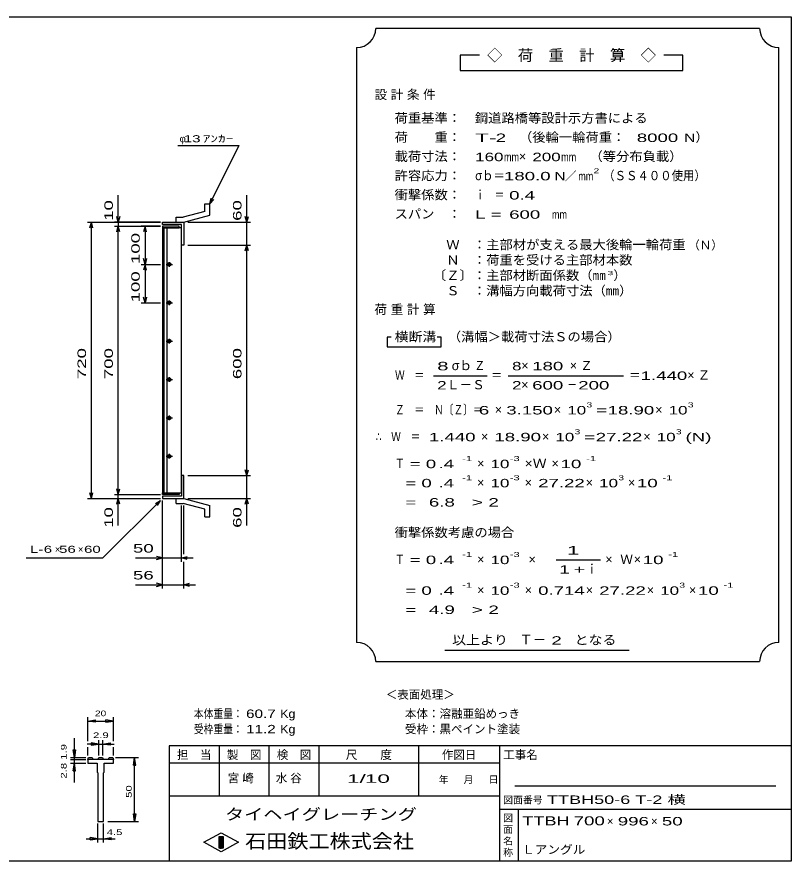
# Model space of a CAD drawing. Units: millimetres, scale not verified. Extents: x -1820 to 1736, y -1282 to 1048.
# Drawn here: x -281 to 1736, y -1152 to 1048 of the extents above; entities that cross this region are included whole.
import ezdxf
from ezdxf.enums import TextEntityAlignment as Align

# ---------------------------------------------------------------- set-up
doc = ezdxf.new("R2010")
doc.units = ezdxf.units.MM
doc.header["$LTSCALE"] = 10
for name, color, linetype, lineweight in [('0_2', 150, 'Continuous', 25), ('16', 3, 'Continuous', 25), ('19', 6, 'Continuous', 25), ('22', 2, 'Continuous', 25), ('32', 4, 'Continuous', 25)]:
    doc.layers.add(name, color=color, linetype=linetype, lineweight=lineweight)
doc.styles.add('ベクトル', font='')
doc.styles.get('ベクトル').set_extended_font_data('ベクトル')

msp = doc.modelspace()

# ---------------------------------------------------------------- linework, layer by layer
at = {"layer": '0_2'}
for p, q in [((-1724, 1048.5), (1736, 1048.5)), ((1736, 1048.5), (1736, -1151.5)), ((1736, -851.5), (116, -851.5)), ((116, -851.5), (116, -1151.5)), ((246, -851.5), (246, -981.5)), ((376, -981.5), (376, -851.5)), ((506, -851.5), (506, -981.5)), ((766, -981.5), (766, -851.5)), ((976, -851.5), (976, -1151.5)), ((976, -896.5), (116, -896.5)), ((1696, -956.5), (1016, -956.5)), ((116, -981.5), (976, -981.5)), ((976, -1016.5), (1736, -1016.5)), ((1026, -1151.5), (1026, -1016.5)), ((206, -1102.5), (251, -1077.5)), ((251, -1077.5), (296, -1102.5)), ((246, -1087.5), (256, -1087.5)), ((246, -1117.5), (246, -1087.5)), ((246, -1087.5), (248, -1087.5)), ((248, -1087.5), (248, -1117.5)), ((250, -1117.5), (250, -1087.5)), ((250, -1087.5), (252, -1087.5)), ((252, -1087.5), (252, -1117.5)), ((254, -1117.5), (254, -1087.5)), ((254, -1087.5), (256, -1087.5)), ((256, -1087.5), (256, -1117.5)), ((256, -1087.5), (256, -1117.5)), ((251, -1127.5), (206, -1102.5)), ((256, -1117.5), (246, -1117.5)), ((248, -1117.5), (250, -1117.5)), ((296, -1102.5), (251, -1127.5)), ((252, -1117.5), (254, -1117.5)), ((1736, -1151.5), (-1724, -1151.5))]:
    msp.add_line(p, q, dxfattribs=at)
at = {"layer": '16'}
for p, q in [((142, 503.5), (98, 503.5)), ((98, 503.5), (98, 499)), ((98, 499), (142, 499)), ((98, 499), (98, -192)), ((148, 499), (98, 499)), ((99.5, 499), (99.5, -192)), ((102.5, -192), (102.5, 499)), ((110, 499), (110, -192)), ((142, 499), (142, 503.5)), ((148, -192), (148, 499)), ((108, 403.5), (124, 403.5)), ((118, 406.5), (114, 406.5)), ((114, 400.5), (118, 400.5)), ((116, 409.5), (116, 397.5)), ((116, 309.5), (116, 297.5)), ((108, 303.5), (124, 303.5)), ((118, 306.5), (114, 306.5)), ((114, 300.5), (118, 300.5)), ((108, 203.5), (124, 203.5)), ((118, 206.5), (114, 206.5)), ((114, 200.5), (118, 200.5)), ((116, 209.5), (116, 197.5)), ((108, 103.5), (124, 103.5)), ((118, 106.5), (114, 106.5)), ((114, 100.5), (118, 100.5)), ((116, 109.5), (116, 97.5)), ((108, 3.5), (124, 3.5)), ((118, 6.5), (114, 6.5)), ((114, 0.5), (118, 0.5)), ((116, 9.5), (116, -2.5)), ((108, -96.5), (124, -96.5)), ((118, -93.5), (114, -93.5)), ((114, -99.5), (118, -99.5)), ((116, -90.5), (116, -102.5)), ((98, -192), (142, -192)), ((98, -196.5), (98, -192)), ((98, -192), (148, -192)), ((142, -196.5), (98, -196.5)), ((142, -192), (142, -196.5))]:
    msp.add_line(p, q, dxfattribs=at)
for centre, radius, start, end in [((114, 403.5), 3, 90, 270), ((116, 403.5), 4, 46.6, 133.4), ((116, 403.5), 4, 226.6, 313.4), ((118, 403.5), 3, 270, 90), ((114, 303.5), 3, 90, 270), ((116, 303.5), 4, 46.6, 133.4), ((116, 303.5), 4, 226.6, 313.4), ((118, 303.5), 3, 270, 90), ((114, 203.5), 3, 90, 270), ((116, 203.5), 4, 46.6, 133.4), ((116, 203.5), 4, 226.6, 313.4), ((118, 203.5), 3, 270, 90), ((114, 103.5), 3, 90, 270), ((116, 103.5), 4, 46.6, 133.4), ((116, 103.5), 4, 226.6, 313.4), ((118, 103.5), 3, 270, 90), ((114, 3.5), 3, 90, 270), ((116, 3.5), 4, 46.6, 133.4), ((116, 3.5), 4, 226.6, 313.4), ((118, 3.5), 3, 270, 90), ((114, -96.5), 3, 90, 270), ((116, -96.5), 4, 46.6, 133.4), ((116, -96.5), 4, 226.6, 313.4), ((118, -96.5), 3, 270, 90)]:
    msp.add_arc(centre, radius, start, end, dxfattribs=at)
at = {"layer": '19'}
for p, q in [((208.61, 561.62), (221.61, 561.62)), ((208.61, 541.6), (208.61, 561.62)), ((221.61, 531.62), (221.61, 561.62)), ((208.61, 541.6), (152.28, 526.51)), ((154, 513.5), (221.61, 531.62)), ((98, 507.5), (98, 513.5)), ((98, 513.5), (154, 513.5)), ((148, 507.5), (98, 507.5)), ((133.99, 526.51), (152.28, 526.51)), ((133.99, 513.51), (133.99, 526.51)), ((134, 513.5), (154, 513.5)), ((148, 453.5), (148, 507.5)), ((154, 513.5), (154, 453.5)), ((154, 453.5), (148, 453.5)), ((154, -146.5), (148, -146.5)), ((148, -146.5), (148, -200.5)), ((154, -206.5), (154, -146.5)), ((98, -200.5), (98, -206.5)), ((148, -200.5), (98, -200.5)), ((98, -206.5), (154, -206.5)), ((133.99, -219.51), (133.99, -206.51)), ((133.99, -219.51), (152.28, -219.51)), ((134, -206.5), (154, -206.5)), ((208.61, -234.6), (152.28, -219.51)), ((154, -206.5), (221.61, -224.62)), ((208.61, -254.62), (208.61, -234.6)), ((221.61, -254.62), (221.61, -224.62)), ((208.61, -254.62), (221.61, -254.62))]:
    msp.add_line(p, q, dxfattribs=at)
at = {"layer": '22', "color": 4}
for p, q in [((1654, 1018.5), (654, 1018.5)), ((604, 968.5), (604, -581.5)), ((1704, -581.5), (1704, 968.5)), ((924, 948.5), (874, 948.5)), ((874, 948.5), (874, 908.5)), ((1454, 948.5), (1404, 948.5)), ((1454, 908.5), (1454, 948.5)), ((874, 908.5), (1454, 908.5)), ((138, 713.5), (298, 713.5)), ((222, 561.5), (298, 713.5)), ((-17, 513.5), (-17, 583.5)), ((222, 561.5), (225, 576.1)), ((222, 561.5), (232, 572.5)), ((318, 513.5), (318, 583.5)), ((-17, 513.5), (-21, 528.5)), ((-13, 528.5), (-17, 513.5)), ((318, 513.5), (314, 528.5)), ((318, 513.5), (322, 528.5)), ((-97, 513.5), (93, 513.5)), ((-91, 498.5), (-87, 513.5)), ((-83, 498.5), (-87, 513.5)), ((-87, -206.5), (-87, 513.5)), ((93, 513.5), (-27, 513.5)), ((-17, 513.5), (-17, 503.5)), ((164, 513.5), (328, 513.5)), ((318, 453.5), (318, 513.5)), ((-27, 503.5), (93, 503.5)), ((-21, 488.5), (-17, 503.5)), ((-13, 488.5), (-17, 503.5)), ((-17, -196.5), (-17, 503.5)), ((93, 503.5), (43, 503.5)), ((53, 503.5), (49, 488.5)), ((57, 488.5), (53, 503.5)), ((53, 503.5), (53, 403.5)), ((164, 453.5), (328, 453.5)), ((314, 438.5), (318, 453.5)), ((322, 438.5), (318, 453.5)), ((318, -146.5), (318, 453.5)), ((53, 403.5), (49, 418.5)), ((57, 418.5), (53, 403.5)), ((43, 403.5), (93, 403.5)), ((53, 403.5), (49, 388.5)), ((57, 388.5), (53, 403.5)), ((53, 403.5), (53, 303.5)), ((53, 303.5), (49, 318.5)), ((57, 318.5), (53, 303.5)), ((43, 303.5), (93, 303.5)), ((694, 213.5), (684, 213.5)), ((684, 213.5), (684, 188.5)), ((824, 213.5), (814, 213.5)), ((824, 188.5), (824, 213.5)), ((684, 188.5), (824, 188.5)), ((804, 113.5), (944, 113.5)), ((999, 113.5), (1299, 113.5)), ((318, -146.5), (314, -131.5)), ((318, -146.5), (322, -131.5)), ((164, -146.5), (328, -146.5)), ((318, -206.5), (318, -146.5)), ((-87, -206.5), (-91, -191.5)), ((-87, -206.5), (-83, -191.5)), ((-27, -196.5), (93, -196.5)), ((-17, -196.5), (-21, -181.5)), ((-17, -196.5), (-13, -181.5)), ((-17, -206.5), (-17, -196.5)), ((-97, -206.5), (93, -206.5)), ((-57, -361.5), (93, -211.5)), ((-27, -206.5), (93, -206.5)), ((-21, -221.5), (-17, -206.5)), ((-13, -221.5), (-17, -206.5)), ((-17, -276.5), (-17, -206.5)), ((80, -219.5), (93, -211.5)), ((85, -224.5), (93, -211.5)), ((98, -371.5), (98, -211.5)), ((98, -441.5), (98, -211.5)), ((164, -206.5), (328, -206.5)), ((314, -221.5), (318, -206.5)), ((322, -221.5), (318, -206.5)), ((318, -276.5), (318, -206.5)), ((148, -371.5), (148, -224.5)), ((154, -351.5), (154, -224.5)), ((-257, -361.5), (-57, -361.5)), ((28, -361.5), (98, -361.5)), ((98, -361.5), (83, -357.5)), ((83, -365.5), (98, -361.5)), ((98, -361.5), (148, -361.5)), ((148, -361.5), (163, -357.5)), ((163, -365.5), (148, -361.5)), ((148, -361.5), (178, -361.5)), ((154, -441.5), (154, -371.5)), ((1124, -366.5), (1239, -366.5)), ((28, -431.5), (98, -431.5)), ((98, -431.5), (83, -427.5)), ((83, -435.5), (98, -431.5)), ((98, -431.5), (154, -431.5)), ((154, -431.5), (169, -427.5)), ((169, -435.5), (154, -431.5)), ((154, -431.5), (184, -431.5)), ((834, -601.5), (1314, -601.5)), ((654, -631.5), (1654, -631.5))]:
    msp.add_line(p, q, dxfattribs=at)
for centre, start, end in [((604, 1018.5), 270, 0), ((1704, 1018.5), 180, 270), ((604, -631.5), 0, 90), ((1704, -631.5), 90, 180)]:
    msp.add_arc(centre, 50, start, end, dxfattribs=at)
at = {"layer": '32'}
for p, q in [((-96, -838.5), (-96, -776.5)), ((-96, -786.5), (-76, -783.5)), ((-76, -789.5), (-96, -786.5)), ((-96, -786.5), (-29.33, -786.5)), ((-76, -789.5), (-76, -783.5)), ((-29.33, -786.5), (-49.33, -783.5)), ((-49.33, -789.5), (-49.33, -783.5)), ((-49.33, -789.5), (-29.33, -786.5)), ((-29.33, -838.5), (-29.33, -776.5)), ((-131, -881.5), (-131, -831.5)), ((-67.5, -846.5), (-97.5, -846.5)), ((-96, -876.5), (-96, -854.5)), ((-67.5, -846.5), (-87.5, -843.5)), ((-87.5, -843.5), (-87.5, -849.5)), ((-87.5, -849.5), (-67.5, -846.5)), ((-67.5, -876.5), (-67.5, -836.5)), ((-67.5, -846.5), (-57.83, -846.5)), ((-57.83, -836.5), (-57.83, -876.5)), ((-57.83, -846.5), (-37.83, -843.5)), ((-37.83, -849.5), (-57.83, -846.5)), ((-57.83, -846.5), (-27.83, -846.5)), ((-37.83, -843.5), (-37.83, -849.5)), ((-29.33, -876.5), (-29.33, -854.5)), ((-131, -881.5), (-134, -861.5)), ((-134, -861.5), (-128, -861.5)), ((-128, -861.5), (-131, -881.5)), ((-141, -881.5), (-101, -881.5)), ((-141, -886.5), (-101, -886.5)), ((-141, -896.5), (-101, -896.5)), ((-134, -916.5), (-131, -896.5)), ((-131, -896.5), (-131, -881.5)), ((-128, -916.5), (-131, -896.5)), ((-131, -946.5), (-131, -896.5)), ((-96, -886.5), (-94.33, -881.5)), ((-96, -886.5), (-96, -896.5)), ((-29.33, -886.5), (-96, -886.5)), ((-96, -896.5), (-71.83, -896.5)), ((-94.33, -881.5), (-84.67, -881.5)), ((-84.67, -881.5), (-83, -886.5)), ((-71.83, -896.5), (-71.83, -919.83)), ((-69.17, -886.5), (-67.5, -881.5)), ((-67.5, -881.5), (-57.83, -881.5)), ((-57.83, -881.5), (-56.17, -886.5)), ((-53.5, -919.83), (-53.5, -896.5)), ((-53.5, -896.5), (-29.33, -896.5)), ((-42.33, -886.5), (-40.67, -881.5)), ((-40.67, -881.5), (-31, -881.5)), ((-31, -881.5), (-29.33, -886.5)), ((-29.33, -896.5), (-29.33, -886.5)), ((-24.33, -881.5), (35.67, -881.5)), ((22.67, -901.5), (25.67, -881.5)), ((22.67, -901.5), (28.67, -901.5)), ((28.67, -901.5), (25.67, -881.5)), ((25.67, -1048.17), (25.67, -881.5)), ((-134, -916.5), (-128, -916.5)), ((-71.83, -919.83), (-70.17, -921.5)), ((-70.17, -921.5), (-70.17, -1048.17)), ((-55.17, -921.5), (-53.5, -919.83)), ((-55.17, -1048.17), (-55.17, -921.5)), ((25.67, -1048.17), (22.67, -1028.17)), ((22.67, -1028.17), (28.67, -1028.17)), ((28.67, -1028.17), (25.67, -1048.17)), ((-70.17, -1048.17), (-55.17, -1048.17)), ((-70.17, -1103.17), (-70.17, -1053.17)), ((-55.17, -1103.17), (-55.17, -1053.17)), ((-44.33, -1048.17), (35.67, -1048.17)), ((-100.17, -1093.17), (-70.17, -1093.17)), ((-70.17, -1093.17), (-90.17, -1090.17)), ((-90.17, -1096.17), (-90.17, -1090.17)), ((-90.17, -1096.17), (-70.17, -1093.17)), ((-70.17, -1093.17), (-55.17, -1093.17)), ((-55.17, -1093.17), (-35.17, -1090.17)), ((-35.17, -1096.17), (-55.17, -1093.17)), ((-55.17, -1093.17), (-25.17, -1093.17)), ((-35.17, -1096.17), (-35.17, -1090.17))]:
    msp.add_line(p, q, dxfattribs=at)
msp.add_circle((-131, -886.5), 1, dxfattribs=at)

# ---------------------------------------------------------------- texts
at = {"layer": '0_2', "style": 'ベクトル'}
for s, height, p in [('担\u3000当', 21.99, (136, -874.5)), ('製\u3000図', 21.99, (266, -874.5)), ('検\u3000図', 21.99, (396, -874.5)), ('尺\u3000\u3000度', 21.99, (576, -874.5)), ('作図日', 21.99, (826, -874.5)), ('工事名', 21.99, (986, -874.5)), ('年', 18.33, (818, -939)), ('月', 18.33, (883, -939)), ('日', 18.33, (948, -939)), ('図面番号', 18.33, (986, -992)), ('図', 18.33, (986, -1039)), ('面', 18.33, (986, -1069)), ('名', 18.33, (986, -1099)), ('称', 18.33, (986, -1129))]:
    msp.add_text(s, height=height, dxfattribs=at).set_placement(p, align=Align.MIDDLE_LEFT)
at = {"layer": '0_2', "color": 222, "style": 'ベクトル'}
for s, height, width, p in [('タイヘイグレーチング', 29.33, 1.25, (261, -1029.5)), ('石田鉄工株式会社', 36.66, 1.1, (313.5, -1099.5))]:
    msp.add_text(s, height=height, dxfattribs=dict(at, width=width)).set_placement(p, align=Align.MIDDLE_LEFT)
at = {"layer": '22', "style": 'ベクトル'}
for s, height, p in [('◇\u3000荷\u3000重\u3000計\u3000算\u3000◇', 29.33, (944, 948.5)), ('）', 24.19, (1487, 735)), ('φ', 18.33, (143, 731)), ('×', 24.19, (1027, 685)), ('／', 21.99, (1146.5, 633.5)), ('（Ｎ）', 21.99, (1468, 453.5)), ('）', 24.19, (1273, 375)), ('σｂ', 24.19, (852, 140)), ('×', 24.19, (1033, 140)), ('Ｌ－Ｓ', 24.19, (839, 90)), ('×', 24.19, (1033, 90)), ('×', 24.19, (964, 25)), ('×', 24.19, (1118, 25)), ('×', 24.19, (1382, 25)), ('×', 24.19, (928, -45)), ('×', 24.19, (1087, -45)), ('×', 24.19, (1351, -45)), ('×', 24.19, (918, -115)), ('×', 24.19, (1112, -115)), ('×', 24.19, (918, -165)), ('×', 24.19, (1042, -165)), ('×', 24.19, (1201, -165)), ('×', 24.19, (1311, -165)), ('×', 18.33, (-182, -339)), ('×', 18.33, (-122, -339)), ('×', 24.19, (918, -365)), ('×', 24.19, (1052, -365)), ('×', 24.19, (1252, -365)), ('Ｗ', 24.19, (1291, -365)), ('×', 24.19, (1326, -365)), ('ｉ', 24.19, (1200.5, -390)), ('×', 24.19, (918, -445)), ('×', 24.19, (1042, -445)), ('×', 24.19, (1201, -445)), ('×', 24.19, (1360, -445)), ('×', 24.19, (1470, -445)), ('Ｔ－', 25.66, (1028, -574)), ('＜表面処理＞', 21.99, (680, -717.5)), ('本体：', 21.99, (730, -767.5)), ('溶融亜鉛めっき', 21.99, (820, -767.5)), ('受枠：', 21.99, (730, -807.5)), ('黒ペイント塗装', 21.99, (820, -807.5)), ('×', 21.99, (1256, -1047.5)), ('×', 21.99, (1371, -1047.5))]:
    msp.add_text(s, height=height, dxfattribs=at).set_placement(p, align=Align.MIDDLE_LEFT)
for s, height, width, p in [('荷重基準：\u3000', 24.19, 1.05, (703, 785)), ('鋼道路橋等設計示方書による', 24.19, 1.05, (912, 785)), ('荷\u3000\u3000重：\u3000', 24.19, 1.05, (703, 735)), ('（後輪一輪荷重：', 24.19, 1.05, (1027, 735)), (' 13 ', 18.33, 1.6, (143, 731)), ('ｱﾝｶｰ', 18.33, 1.6, (203, 731)), ('T-', 21.99, 2, (913, 733.5)), (' 2 ', 21.99, 1.65, (953, 733.5)), ('  8000', 21.99, 1.65, (1307, 733.5)), ('N', 21.99, 1.4, (1457, 733.5)), ('載荷寸法：\u3000', 24.19, 1.05, (703, 685)), ('160', 21.99, 1.5, (913, 683.5)), ('mm', 21.99, 0.8, (988, 683.5)), ('200', 21.99, 1.5, (1062, 683.5)), ('mm', 21.99, 0.8, (1137, 683.5)), ('\u3000（等分布負載）', 24.19, 1.05, (1176, 685)), ('許容応力：\u3000', 24.19, 1.05, (703, 635)), ('σｂ＝', 24.19, 0.9, (913, 635)), ('180.0', 21.99, 1.65, (988, 633.5)), ('N', 21.99, 1.4, (1119, 633.5)), ('mm', 21.99, 0.8, (1181.5, 633.5)), ('2', 13.2, 1.5, (1221.5, 647.5)), ('（ＳＳ４００使用）', 24.19, 0.9, (1246.5, 635)), ('衝撃係数：\u3000', 24.19, 1.05, (703, 585)), ('ｉ\u3000＝', 24.19, 0.75, (913, 585)), (' 0.4', 21.99, 1.65, (988, 583.5)), ('スパン\u3000：\u3000', 24.19, 1.05, (703, 535)), ('L =', 21.99, 1.65, (913, 533.5)), (' 600 ', 21.99, 1.65, (988, 533.5)), ('mm', 21.99, 0.8, (1113, 533.5)), ('\u3000Ｗ\u3000：主部材が支える最大後輪一輪荷重', 24.19, 1.05, (803, 455)), ('\u3000Ｎ\u3000：荷重を受ける主部材本数', 24.19, 1.05, (803, 415)), ('〔Ｚ〕：主部材断面係数（㎜', 24.19, 1.05, (803, 375)), ('3', 11, 1.8, (1258, 381)), ('\u3000Ｓ\u3000：溝幅方向載荷寸法（㎜）', 24.19, 1.05, (803, 335)), ('横断溝', 24.19, 1.1, (703, 215)), ('\u3000（溝幅＞載荷寸法Ｓの場合）', 24.19, 1.05, (807, 215)), ('8', 21.99, 1.8, (814, 138.5)), ('Ｚ', 24.19, 0.9, (910, 140)), ('8', 21.99, 1.5, (1009, 138.5)), (' 180 ', 21.99, 1.65, (1048, 138.5)), ('Ｗ\u3000＝', 24.19, 0.75, (704, 115)), ('＝', 24.19, 0.9, (954, 115)), ('＝', 24.19, 0.9, (1314, 115)), ('1.440', 21.99, 1.65, (1344, 113.5)), ('2', 21.99, 1.5, (814, 88.5)), ('2', 21.99, 1.5, (1009, 88.5)), (' 600 ', 21.99, 1.65, (1048, 88.5)), ('－', 24.19, 0.75, (1153, 90)), (' 200 ', 21.99, 1.65, (1168, 88.5)), ('3', 13.2, 1.5, (1203, 37.5)), ('3', 13.2, 1.5, (1467, 37.5)), ('Ｚ\u3000＝\u3000Ｎ〔Ｚ〕＝', 24.19, 0.75, (704, 25)), (' 6 ', 21.99, 1.65, (909, 23.5)), ('3.150', 21.99, 1.65, (994, 23.5)), ('10', 21.99, 1.5, (1153, 23.5)), ('=', 21.99, 1.7, (1228, 23.5)), ('18.90', 21.99, 1.65, (1258, 23.5)), ('10', 21.99, 1.5, (1417, 23.5)), ('∴\u3000Ｗ\u3000＝', 24.19, 0.75, (654, -45)), (' 1.440', 21.99, 1.65, (779, -46.5)), ('18.90', 21.99, 1.65, (963, -46.5)), ('10', 21.99, 1.5, (1122, -46.5)), ('3', 13.2, 1.5, (1172, -32.5)), ('=', 21.99, 1.7, (1197, -46.5)), ('27.22', 21.99, 1.65, (1227, -46.5)), ('10', 21.99, 1.5, (1386, -46.5)), ('3', 13.2, 1.5, (1436, -32.5)), ('(N)', 21.99, 1.65, (1461, -46.5)), ('Ｔ', 24.19, 0.75, (704, -115)), (' = 0', 21.99, 1.65, (729, -116.5)), (' .4 ', 21.99, 1.65, (804, -116.5)), ('-1', 13.2, 1.65, (879, -102.5)), ('10', 21.99, 1.5, (953, -116.5)), ('-3', 13.2, 1.65, (1003, -102.5)), ('×Ｗ', 24.19, 1.1, (1042, -115)), (' 10 ', 21.99, 1.65, (1122, -116.5)), ('-1', 13.2, 1.65, (1202, -102.5)), ('-1', 13.2, 1.65, (879, -152.5)), ('-3', 13.2, 1.65, (1003, -152.5)), ('3', 13.2, 1.5, (1286, -152.5)), ('-1', 13.2, 1.65, (1401, -152.5)), ('  = 0', 21.99, 1.65, (704, -166.5)), (' .4 ', 21.99, 1.65, (804, -166.5)), ('10', 21.99, 1.5, (953, -166.5)), ('27.22', 21.99, 1.65, (1077, -166.5)), ('10', 21.99, 1.5, (1236, -166.5)), (' 10 ', 21.99, 1.65, (1321, -166.5)), ('  =', 21.99, 1.65, (704, -216.5)), (' 6.8', 21.99, 1.65, (779, -216.5)), ('>', 21.99, 1.7, (904, -216.5)), (' 2 ', 21.99, 1.65, (934, -216.5)), ('衝撃係数考慮の場合', 24.19, 1.05, (703, -295)), ('L-', 18.33, 1.6, (-247, -339)), (' 6 ', 18.33, 1.6, (-222, -339)), (' 56 ', 18.33, 1.6, (-182, -339)), (' 60 ', 18.33, 1.6, (-117, -339)), (' 50 ', 21.99, 1.65, (8, -336.5)), ('-1', 13.2, 1.65, (879, -352.5)), ('-3', 13.2, 1.65, (1003, -352.5)), ('-1', 13.2, 1.65, (1416, -352.5)), ('Ｔ', 24.19, 0.75, (704, -365)), (' = 0', 21.99, 1.65, (729, -366.5)), (' .4 ', 21.99, 1.65, (804, -366.5)), ('10', 21.99, 1.5, (953, -366.5)), (' 10 ', 21.99, 1.65, (1336, -366.5)), (' 56 ', 21.99, 1.65, (8, -406.5)), ('  = 0', 21.99, 1.65, (704, -446.5)), (' .4 ', 21.99, 1.65, (804, -446.5)), ('-1', 13.2, 1.65, (879, -432.5)), ('10', 21.99, 1.5, (953, -446.5)), ('-3', 13.2, 1.65, (1003, -432.5)), ('0.714', 21.99, 1.65, (1077, -446.5)), ('27.22', 21.99, 1.65, (1236, -446.5)), ('10', 21.99, 1.5, (1395, -446.5)), ('3', 13.2, 1.5, (1445, -432.5)), (' 10 ', 21.99, 1.65, (1480, -446.5)), ('-1', 13.2, 1.65, (1560, -432.5)), ('  =', 21.99, 1.65, (704, -496.5)), (' 4.9', 21.99, 1.65, (779, -496.5)), ('>', 21.99, 1.7, (904, -496.5)), (' 2 ', 21.99, 1.65, (934, -496.5)), ('以上より\u3000', 24.19, 1.1, (853, -575)), (' 2 ', 21.99, 1.65, (1098, -576.5)), ('となる', 24.19, 1.1, (1172, -575)), ('本体重量：', 21.99, 0.85, (180, -767.5)), (' 60.7', 21.99, 1.35, (305, -767.5)), ('Kg', 21.99, 1.1, (405, -767.5)), ('受枠重量：', 21.99, 0.85, (180, -807.5)), (' 11.2', 21.99, 1.35, (305, -807.5)), ('Kg', 21.99, 1.1, (405, -807.5)), ('1/', 21.99, 2, (579, -936.5)), (' 10 ', 21.99, 2, (609, -936.5)), ('TTBH50-6 T-2 横                 ', 21.99, 1.6, (1100, -991.5)), ('TTBH', 23.46, 1.5, (1036, -1046.5)), (' 700 ', 23.46, 1.55, (1156, -1046.5)), (' 996 ', 21.99, 1.65, (1271, -1047.5)), (' 50 ', 21.99, 1.65, (1386, -1047.5)), ('Ｌアングル', 21.99, 1.1, (1035, -1121.5))]:
    msp.add_text(s, height=height, dxfattribs=dict(at, width=width)).set_placement(p, align=Align.MIDDLE_LEFT)
at = {"layer": '22', "style": 'ベクトル', "width": 1.65}
for s, p in [(' 10 ', (-42, 503.5)), (' 60 ', (293, 503.5)), (' 100 ', (28, 391)), (' 100 ', (28, 291)), (' 720 ', (-112, 91)), (' 700 ', (-42, 91)), (' 600 ', (293, 91)), (' 10 ', (-42, -296.5)), (' 60 ', (293, -296.5))]:
    msp.add_text(s, height=21.99, rotation=90, dxfattribs=at).set_placement(p, align=Align.MIDDLE_LEFT)
at = {"layer": '22', "attachment_point": 4, "style": 'ベクトル'}
for s, insert, char_height in [('\\T1.28;設計条件', (650.5, 845), 24.19), ('\\T1.28;荷重計算', (650.5, 285), 24.19), ('\\T1.42;×Ｚ', (1159.5, 140), 24.19), ('\\T1.42;×Ｚ', (1465.5, 115), 24.19), ('\\T1.25;\\W2;\\~1\\~', (1131.5, -341.5), 21.99), ('\\T1.33;\\W1.75;1+', (1131.5, -391.5), 21.99), ('\\T1.25;宮崎\u3000', (268.5, -936.5), 21.99), ('\\T1.25;水谷\u3000', (393.5, -936.5), 21.99)]:
    msp.add_mtext(s, dxfattribs=dict(at, insert=insert, char_height=char_height))
at = {"layer": '32', "color": 2, "style": 'ベクトル'}
for s, width, p in [('20', 1.35, (-77.67, -766.5)), ('2.9', 1.5, (-82.67, -823.5)), (' 4.5 ', 1.5, (-55.17, -1076.17))]:
    msp.add_text(s, height=14.66, dxfattribs=dict(at, width=width)).set_placement(p, align=Align.MIDDLE_LEFT)
at = {"layer": '32', "color": 2, "style": 'ベクトル', "width": 1.5}
for s, p in [('2.8 1.9', (-159, -936.5)), (' 50 ', (10.67, -994.83))]:
    msp.add_text(s, height=14.66, rotation=90, dxfattribs=at).set_placement(p, align=Align.MIDDLE_LEFT)

doc.saveas('drawing.dxf')
